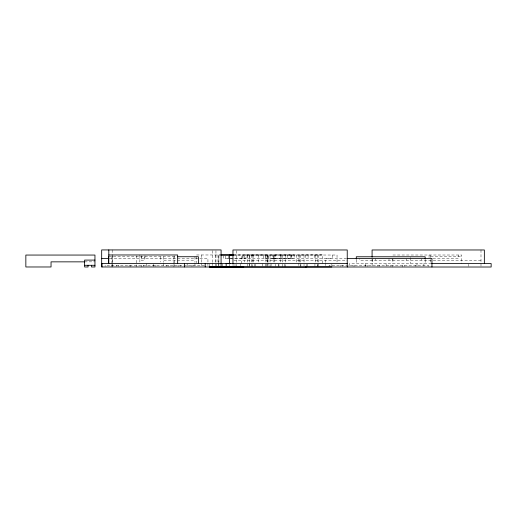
<?xml version="1.0" encoding="UTF-8"?>
<svg xmlns="http://www.w3.org/2000/svg" width="517" height="517" viewBox="0 0 517 517"><rect width="100%" height="100%" fill="white"/><g stroke="black" fill="none" stroke-linecap="round" stroke-linejoin="round"><path stroke-width="0.39" stroke-dasharray="2.58 1.94" d="M209.32 266.287L209.32 264.219M218.846 263.541L218.853 254.978L220.423 254.984M223.674 255.676L223.674 258.429L291.84 258.487L291.84 255.049M240.302 266.339L240.302 263.586M241.646 263.58L241.652 255.017M242.331 258.461L242.337 255.017M247.048 258.442L247.055 254.997M249.801 258.442L249.801 254.997M265.712 258.474L265.712 255.03M268.459 258.474L268.465 255.03M273.176 258.455L273.183 255.017M273.855 262.022L273.861 255.01M275.193 266.326L275.193 264.265M296.655 262.061L296.661 255.049L234.796 254.991M306.174 266.378L306.18 264.316M322.337 263.502L322.33 254.939L298.845 254.978L298.852 262.177M272.724 258.435L294.134 258.403L294.128 254.959L272.717 254.991L272.724 258.435L275.471 258.429L275.471 254.991M196.596 254.978L220.701 254.978M234.188 254.978L322.33 254.939M233.044 255.01L337.032 255.023L337.032 262.029M392.907 255.01L461.759 255.01L461.759 263.573M108.809 256.729L176.588 256.729M430.693 256.775L461.759 256.775M109.72 258.41L199.084 258.41M199.885 258.41L207.937 258.41L207.937 262.306M230.311 258.338L225.535 258.338L225.535 255.65M230.763 258.338L245.885 258.338L245.885 254.978M346.623 258.455L325.691 258.455L325.691 262.345M433.013 258.455L458.321 258.455L458.321 255.01M163.805 260.174L194.961 260.174M233.82 260.213L347.237 260.213M480.991 260.213L359.742 260.213L359.742 258.836M84.626 261.854L94.954 261.854M431.34 263.573L349.498 263.573L349.498 267.018M204.493 265.215L105.113 265.215L105.113 266.391M331.862 264.181L331.862 266.249M317.509 254.946L317.516 263.748M317.516 264.549L317.522 266.953M300.881 263.547L300.881 266.3M299.53 254.978L299.537 263.541M298.858 262.979L298.858 266.184M291.381 254.959L291.381 258.403M268.006 262.177L268 254.971L244.522 255.01L244.528 262.016M268.006 262.979L268.013 266.184M267.321 254.971L267.328 262.759M265.99 264.219L265.99 266.287M249.343 255.004L249.349 262.209M249.349 263.011L249.349 266.21M235.002 264.277L235.009 266.339M480.991 249.97L480.991 266.261M468.564 264.265L468.564 266.326M430.693 255.01L430.693 263.573M429.058 255.01L429.058 258.455M428.509 266.429L428.509 265.253L329.135 265.253L329.135 266.429M425.155 259.793L425.155 263.573M423.895 263.573L423.895 267.018M421.71 258.836L421.71 260.213M417.006 263.573L416.967 266.429M415.209 265.253L415.209 266.429M410.207 257.531L410.207 263.573M406.763 258.836L406.763 260.213M404.546 265.253L404.546 266.429M402.782 265.253L402.782 267.018M392.907 258.901L392.907 263.573M392.448 258.836L392.448 260.213M392.125 265.253L392.125 267.018M390.361 265.253L390.361 266.429M389.004 258.836L389.004 260.213M386.109 263.573L386.109 267.018M379.704 265.253L379.704 266.429M377.94 265.253L377.94 266.429M375.613 258.836L375.613 260.213M372.169 259.043L372.169 263.573M372.085 258.771L372.085 267.018M367.283 265.253L367.283 266.429M365.519 265.253L365.519 266.429M365.37 263.573L365.37 266.326M356.297 259.793L356.297 263.573M354.856 265.253L354.856 266.429M353.098 265.253L353.098 266.429M342.435 265.253L342.435 266.429M340.671 265.253L340.671 266.429M332.25 255.023L332.25 258.377L263.58 258.377L263.58 255.023M325.691 263.121L325.691 266.236M318.382 255.01L318.382 267.018M317.412 264.277L317.412 266.339M315.635 255.023L315.635 262.029M314.943 263.573L314.943 266.326M314.737 255.023L314.737 258.377M308.093 255.023L308.093 258.377M307.466 264.219L307.466 266.979M305.25 255.023L305.25 258.377M304.022 254.971L304.022 263.534M304.022 264.219L304.022 266.287M300.577 254.971L300.577 263.773M300.577 264.575L300.577 266.979M290.58 255.023L290.58 258.377M287.736 255.023L287.736 258.377M285.804 254.971L285.804 263.773M285.804 264.575L285.804 266.979M284.279 264.232L284.279 266.985M282.366 254.971L282.366 263.534M282.366 264.219L282.366 266.979M281.093 255.023L281.093 258.377M280.195 255.023L280.195 262.029M278.922 264.219L278.922 266.979M278.417 264.277L278.417 266.339M274.831 254.978L274.831 262.765M271.076 263.573L271.076 267.018M270.042 254.978L270.042 263.786M270.042 264.588L270.042 266.985M267.638 255.01L267.638 267.018M265.99 254.971L265.99 266.979M262.546 263.534L262.546 266.979M258.797 255.023L258.797 262.029M255.204 264.232L255.204 266.3M254.707 264.265L254.707 266.326M253.427 254.978L253.427 262.765M252.529 254.978L252.529 263.786M252.529 264.588L252.529 266.985M251.262 255.01L251.262 262.016M251.262 264.265L251.262 267.018M249.343 264.277L249.343 267.03M247.817 255.01L247.817 267.018M243.048 254.978L243.048 258.338M236.405 250.758L236.405 267.018M233.044 263.993L233.044 267.018M229.6 264.265L229.6 266.326M228.378 255.65L228.378 258.338M222.749 263.534L222.749 266.287M218.891 254.978L218.891 262.184M218.891 262.985L218.891 266.184M218.685 263.534L218.685 266.287M217.993 254.978L217.993 262.765M216.216 264.232L216.216 266.3M215.951 250.732L215.951 262.733M215.24 254.971L215.24 266.979M212.506 250.706L212.506 262.326M212.506 263.101L212.506 266.203M207.937 263.082L207.937 266.197M201.378 254.978L201.378 262.184M201.378 262.985L201.378 266.184M196.596 256.535L196.596 262.765M194.961 256.729L194.961 262.248M194.961 263.037L194.961 266.19M192.951 265.215L192.951 266.391M191.187 265.215L191.187 266.391M187.141 263.547L187.141 266.3M180.53 265.215L180.53 266.391M178.766 265.215L178.766 266.391M174.216 255.766L174.216 263.773M174.216 264.575L174.216 266.177M173.88 256.729L173.88 263.825M173.88 264.614L173.88 266.979M168.109 265.215L168.109 266.391M166.345 265.215L166.345 266.391M163.805 256.729L163.805 262.248M163.805 263.037L163.805 266.19M160.367 256.729L160.367 262.022M155.688 265.215L155.688 266.391M153.924 265.215L153.924 266.391M153.562 264.219L153.562 266.287M146.679 263.534L146.679 266.979M144.954 255.657L144.954 258.41M144.618 256.729L144.618 260.174L141.18 260.174L141.18 256.729M143.261 265.215L143.261 266.391M141.516 255.657L141.516 258.41M141.503 265.215L141.503 266.979M139.874 254.971L139.874 262.752M136.436 255.766L136.436 266.979M130.84 265.215L130.84 266.979M129.076 265.215L129.076 266.391M118.419 265.215L118.419 266.391M116.655 265.215L116.655 266.391M112.254 255.766L112.254 266.979M112.17 249.931L112.17 266.203M111.918 256.729L111.918 263.825M111.918 264.614L111.918 266.979"/><path stroke-width="0.78" d="M235.009 267.03L243.746 267.011M305.65 266.979L331.862 266.934M108.809 254.971L177.661 254.971L177.661 263.534M220.701 254.978L233.768 254.971M233.613 255.01L229.6 255.01L229.6 263.573M177.389 256.729L198.399 256.729L198.399 263.534M101.675 258.41L108.919 258.41M347.424 258.455L431.953 258.455L431.953 267.018M94.954 260.09L84.626 260.09L84.626 266.979L88.071 266.979L88.071 265.299M84.626 261.854L51.041 261.854L51.041 266.979L25.85 266.979L25.85 255.055L94.954 255.055L94.954 266.979L91.509 266.979L91.509 265.299M101.675 263.534L221.076 263.534M347.237 263.573L226.162 263.573L226.162 267.018M431.617 263.573L491.15 263.573L491.15 267.018L101.675 266.979L101.675 249.931L221.076 249.931L221.076 266.979M84.626 265.299L94.954 265.299M221.244 254.978L233.794 255.004M221.237 263.547L230.207 263.547M306.174 267.069L209.314 266.979L240.302 267.03M484.351 263.573L484.351 249.97L372.085 249.97L372.085 257.175M425.155 259.043L425.155 256.775L356.297 256.775L356.297 259.043M347.237 267.018L347.237 249.97L232.96 249.97L232.96 263.573M205.204 263.534L205.204 266.979M184.466 263.534L184.466 266.979M108.809 249.931L108.809 263.534M108.473 256.729L108.473 263.534M102.011 263.534L102.011 266.979"/></g></svg>
